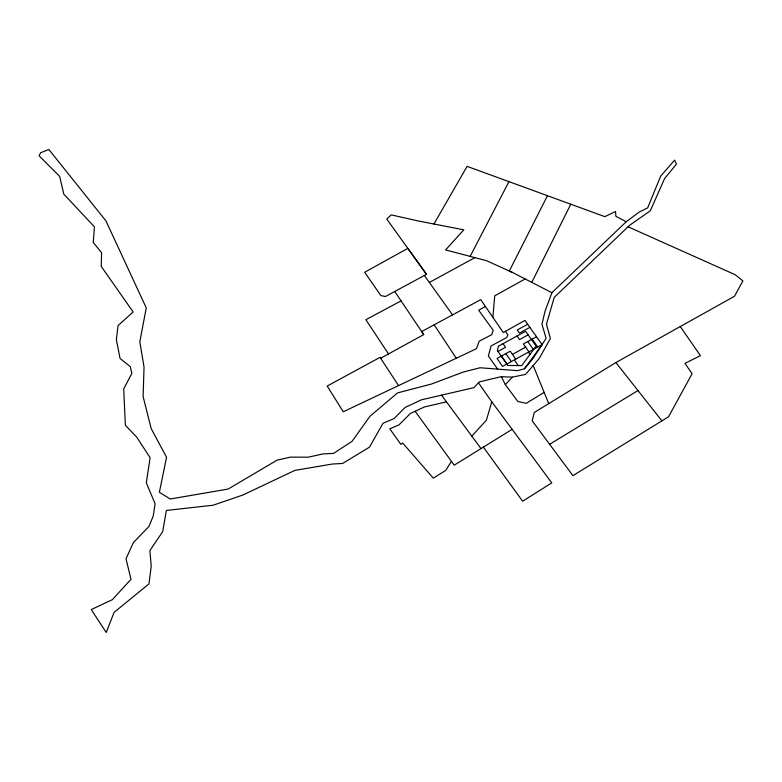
<?xml version="1.0" encoding="UTF-8"?>
<svg xmlns="http://www.w3.org/2000/svg" width="782" height="782" viewBox="0 0 782 782"><rect width="100%" height="100%" fill="white"/><g stroke="black" fill="none" stroke-linecap="round" stroke-linejoin="round"><path stroke-width="1.17" d="M492.865 317.355L494.732 295.811L525.162 278.969M478.457 382.779L491.78 401.811L486.394 420.208L471.8 436.141M551.897 292.703L545.074 311.07L541.965 324.178L546.1 338.391L532.796 358.743L524.399 368.811L517.469 370.658L480.07 367.755L463.306 372.046L431.4 384.05L397.461 392.935L369.876 416.366L352.047 441.341L333.601 453.384L322.907 453.941L308.216 457.187L290.415 457.128L277.072 460.148L228.178 489.053L170.212 499.004L159.372 492.269L166.566 457.255L151.19 428.624L143.116 396.552L144.044 367.081L139.812 341.842L146.263 307.873L105.912 220.856L48.855 149.479L40.605 152.764L39.1 155.814L59.667 176.419L63.792 194.131L94.427 226.809L93.263 242.449L101.601 252.772L101.23 266.388L133.126 311.95L118.043 325.625L116.362 339.74L120.076 358.488L130.252 366.611L131.875 373.385L123.703 388.879L125.364 425.3L136.547 436.923L150.124 457.666L146.312 482.836L155.09 503.725L153.213 516.091L148.951 526.482L133.399 542.532L126.01 558.788L130.995 579.325L112.364 599.647L91.269 609.569L106.215 632.521L114.064 612.394L148.991 583.851L151.209 566.295L149.909 550.596L162.705 531.584L166.38 510.46L213.222 505.201L243.036 494.957L294.882 470.383L332.428 464.029L342.575 463.472L369.515 447.148L383.033 423.238L394.06 418.575L405.203 407.393L421.469 399.807L473.951 387.647L479.268 381.899L501.154 376.68L512.376 377.149L525.553 374.392L539.13 358.635L550.401 338.538L546.452 324.188L554.262 297.336L629.666 225.265L650.311 210.778L664.622 178.511L676.459 164.132L674.612 160.124L660.634 176.214L647.652 207.895L639.138 212.108L626.235 221.746L551.897 292.703L512.709 272.566L486.59 260.719L445.603 249.917L463.824 229.83L418.39 221.003L391.244 214.874L386.728 219.019L426.513 274.326L385.409 296.525L380.863 295.576L364.666 272.253L407.852 248.373L426.513 274.326M531.789 282.37L570.782 204.21M547.459 195.696L509.317 271.031L512.709 272.566M470.148 256.388L508.945 181.639M433.961 223.984L467.108 166.37L604.848 216.643L615.542 211.502L615.854 216.262L626.235 221.746M451.429 461.321L445.72 470.422L433.277 478.125L402.662 442.974L400.853 444.372L389.778 428.8L399.006 424.88L410.286 413.551L424.352 406.972L446.463 401.85M524.399 368.811L542.161 344.676L524.918 320.405L503.295 332.546L480.725 299.653L421.684 331.558L423.727 334.598L380.638 358.273M544.164 392.408L526.266 403.317L517.801 401.44L505.319 384.636L512.376 377.149M512.151 429.328L454.215 465.173L415.144 411.283M680.262 326.563L700.408 355.624L684.983 363.376L692.09 373.737L668.542 416.777L572.903 475.652L532.2 420.833L534.262 412.466L615.884 362.555L734.503 296.241L742.9 280.904L735.168 274.707L628.073 226.79M549.629 444.313L637.965 390.531M485.378 306.436L478.701 310.239L493.237 330.317L491.751 334.676L479.19 341.216L476.365 348.723L343.259 411.782L327.208 386.044L380.032 357.354L398.556 385.585M536.52 336.749L523.402 343.972L528.974 351.89M512.464 354.412L525.641 347.149M542.102 344.598L502.533 366.435L497.039 358.479L510.245 351.216L515.788 359.173M527.664 324.266L517.205 330.004L519.404 333.122L529.873 327.375M498.007 351.441L505.553 347.296L503.041 343.679M528.153 334.872L519.58 339.584L517.049 335.986M429.357 282.439L474.889 257.64M401.078 300.894L365.888 319.711L388.507 353.953M615.884 362.555L661.904 420.872M491.78 401.811L551.789 482.875L522.611 501.223L483.374 447.138M441.527 395.154L481.008 448.594M424.411 275.518L452.543 314.882M497.665 369.124L488.388 356.064L491.008 345.996L506.716 337.531L507.889 334.862L505.465 331.333M532.151 339.153L537.723 347.022M527.782 341.558L533.344 349.437M528.446 352.183L529.991 354.383M514.37 359.955L518.28 365.565M505.846 353.64L511.36 361.567M501.448 356.054L506.951 364.001M394.763 291.5L423.727 334.598M434.176 324.813L456.277 358.244M501.399 376.689L505.319 384.636M533.187 365.526L548.739 403.62M498.447 346.201L497.342 350.483L507.723 365.458L521.721 365.605L536.1 346.103L525.612 331.285L498.447 346.201"/></g></svg>
